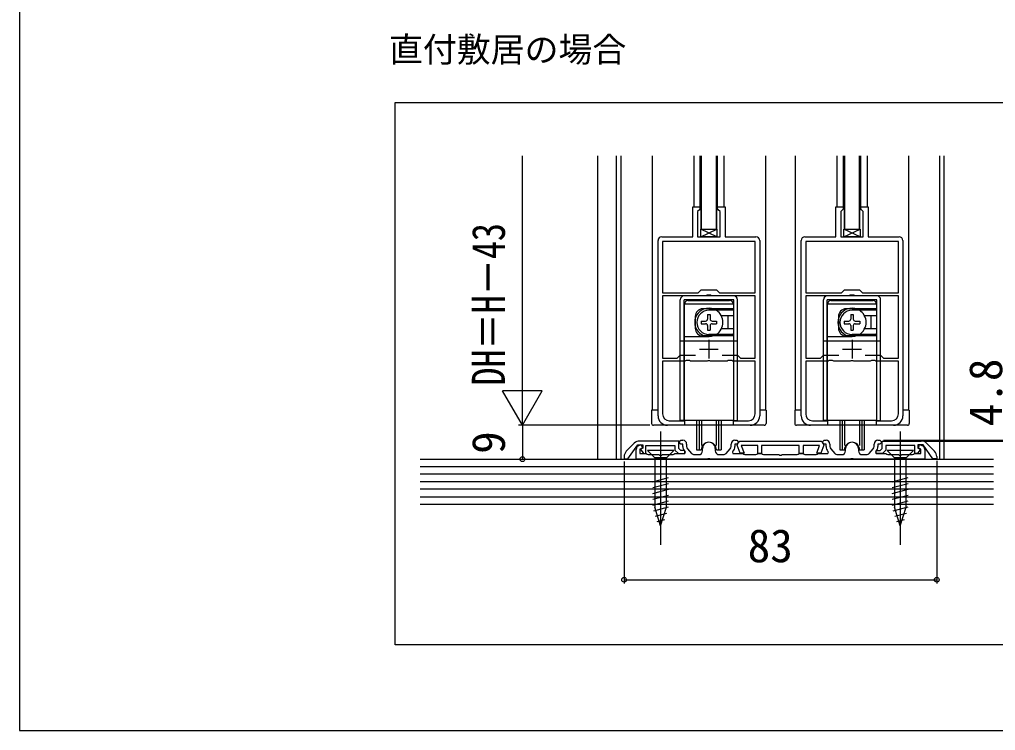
# Model space of a CAD drawing. Units: millimetres, scale not verified. Extents: x -525 to 525, y -783 to 779.
# Drawn here: x -525 to -265.9, y -783.2 to -594.5 of the extents above; entities that cross this region are included whole.
import ezdxf
from ezdxf.enums import TextEntityAlignment as Align

# ---------------------------------------------------------------- set-up
doc = ezdxf.new("R2010")
doc.units = ezdxf.units.MM
doc.header["$LTSCALE"] = 4
for name, color, linetype in [('0-1_USER1', 3, 'Continuous'), ('0-2_YKK_11', 7, 'Continuous'), ('0-3_YKK_12', 2, 'Continuous'), ('0-4_YKK_13', 4, 'Continuous'), ('0-6_YKK_D', 6, 'Continuous'), ('0-7_YKK_ZWAK', 7, 'Continuous'), ('0-8_YSS_K', 3, 'Continuous'), ('0-9_YSS_KE', 3, 'Continuous')]:
    doc.layers.add(name, color=color, linetype=linetype)
doc.styles.add('ＭＳ ゴシック', font='')
doc.styles.get('ＭＳ ゴシック').set_extended_font_data('MS Gothic')

msp = doc.modelspace()

# ---------------------------------------------------------------- linework, layer by layer
at = {"layer": '0-2_YKK_11'}
for p, q in [((-355.499, -699.7), (-355.499, -653.2)), ((-328.499, -653.2), (-328.499, -699.7)), ((-317.499, -699.7), (-317.499, -653.2)), ((-290.499, -653.2), (-290.499, -699.7)), ((-341.999, -679.5), (-341.999, -684.5)), ((-303.999, -679.5), (-303.999, -684.5)), ((-344.499, -682), (-339.499, -682)), ((-306.499, -682), (-301.499, -682)), ((-361.786, -706.986), (-363.914, -709.114)), ((-350, -706.4), (-360.372, -706.4)), ((-347.9, -707.2), (-347.9, -707.82)), ((-336.1, -707.82), (-336.1, -707.2)), ((-309.9, -707.2), (-309.9, -707.82)), ((-298.1, -707.82), (-298.1, -707.2)), ((-296, -706.4), (-285.628, -706.4)), ((-284.214, -706.986), (-282.086, -709.114)), ((-347.647, -708.484), (-346.598, -709.664)), ((-343.7, -709), (-343.7, -708.4)), ((-340.3, -708.4), (-340.3, -709)), ((-337.402, -709.664), (-336.353, -708.484)), ((-309.647, -708.484), (-308.598, -709.664)), ((-305.7, -709), (-305.7, -708.4)), ((-302.3, -708.4), (-302.3, -709)), ((-299.402, -709.664), (-298.353, -708.484)), ((-345.851, -710), (-344.7, -710)), ((-339.3, -710), (-338.149, -710)), ((-307.851, -710), (-306.7, -710)), ((-301.3, -710), (-300.149, -710))]:
    msp.add_line(p, q, dxfattribs=at)
for points in [[(-354.499, -652.2), (-346.299, -652.2), (-346.299, -644.2), (-344.299, -644.2), (-344.299, -644.8), (-344.499, -645), (-344.999, -645.5), (-344.999, -652.2), (-338.999, -652.2), (-338.999, -645.5), (-339.499, -645), (-339.699, -644.8), (-339.699, -644.2), (-337.699, -644.2), (-337.699, -652.2), (-329.499, -652.2)], [(-316.499, -652.2), (-308.299, -652.2), (-308.299, -644.2), (-306.299, -644.2), (-306.299, -644.8), (-306.499, -645), (-306.999, -645.5), (-306.999, -652.2), (-300.999, -652.2), (-300.999, -645.5), (-301.499, -645), (-301.699, -644.8), (-301.699, -644.2), (-299.699, -644.2), (-299.699, -652.2), (-291.499, -652.2)], [(-338.466, -683.6), (-334.399, -683.6), (-333.599, -684.4), (-329.699, -684.4), (-329.699, -667.9), (-341.257, -667.9), (-341.535, -667.713), (-342.462, -667.713), (-342.74, -667.9), (-354.299, -667.9), (-354.299, -684.4), (-350.399, -684.4), (-349.599, -683.6), (-345.531, -683.6)], [(-300.466, -683.6), (-296.399, -683.6), (-295.599, -684.4), (-291.699, -684.4), (-291.699, -667.9), (-303.257, -667.9), (-303.535, -667.713), (-304.462, -667.713), (-304.74, -667.9), (-316.299, -667.9), (-316.299, -684.4), (-312.399, -684.4), (-311.599, -683.6), (-307.531, -683.6)], [(-329.699, -699.2), (-329.699, -685.2), (-335.657, -685.2), (-335.935, -685.013), (-336.862, -685.013), (-337.14, -685.2), (-341.541, -685.2), (-341.724, -685.08), (-342.274, -685.08), (-342.457, -685.2), (-346.857, -685.2), (-347.135, -685.013), (-348.062, -685.013), (-348.34, -685.2), (-354.299, -685.2), (-354.299, -699.2)], [(-291.699, -699.2), (-291.699, -685.2), (-297.657, -685.2), (-297.935, -685.013), (-298.862, -685.013), (-299.14, -685.2), (-303.541, -685.2), (-303.724, -685.08), (-304.274, -685.08), (-304.457, -685.2), (-308.857, -685.2), (-309.135, -685.013), (-310.062, -685.013), (-310.34, -685.2), (-316.299, -685.2), (-316.299, -699.2)], [(-352.499, -701), (-348.499, -701), (-348.499, -702.2), (-352.999, -702.2)], [(-330.999, -702.2), (-335.499, -702.2), (-335.499, -701), (-331.499, -701)], [(-314.499, -701), (-310.499, -701), (-310.499, -702.2), (-314.999, -702.2)], [(-292.999, -702.2), (-297.499, -702.2), (-297.499, -701), (-293.499, -701)], [(-364.5, -710.528), (-364.5, -711.1), (-363.5, -711.1), (-360.9, -707.4), (-359.5, -707.4), (-359.5, -708.308), (-360.168, -708.551), (-359.364, -709.7), (-358.7, -709.7), (-358.7, -707.6), (-351, -707.6), (-351, -708.783), (-350.083, -709.7), (-348.4, -709.7), (-348.4, -708.9), (-349.469, -708.9), (-350, -708.369), (-350, -706.4)], [(-348.9, -707.82), (-348.9, -707.2), (-349.4, -707.2), (-349.9, -706.7), (-349.4, -706.2), (-348.9, -706.2)], [(-335.1, -706.2), (-334.6, -706.2), (-334.1, -706.7), (-334.6, -707.2), (-335.1, -707.2), (-335.1, -707.82)], [(-310.9, -707.82), (-310.9, -707.2), (-311.4, -707.2), (-311.9, -706.7), (-311.4, -706.2), (-310.9, -706.2)], [(-281.5, -710.528), (-281.5, -711.1), (-282.5, -711.1), (-285.1, -707.4), (-286.5, -707.4), (-286.5, -708.308), (-285.832, -708.551), (-286.636, -709.7), (-287.3, -709.7), (-287.3, -707.6), (-295, -707.6), (-295, -708.783), (-295.917, -709.7), (-297.6, -709.7), (-297.6, -708.9), (-296.531, -708.9), (-296, -708.369), (-296, -706.4)], [(-297.1, -706.2), (-296.6, -706.2), (-296.1, -706.7), (-296.6, -707.2), (-297.1, -707.2), (-297.1, -707.82)], [(-304.458, -711.2), (-341.542, -711.2), (-341.725, -711.08), (-342.275, -711.08), (-342.458, -711.2), (-361.3, -711.2), (-361.3, -708.598)], [(-360.576, -707.565), (-359.958, -707.34), (-359.615, -708.279), (-360.3, -708.528), (-360.3, -709.7), (-358.6, -709.7), (-358.34, -709.85), (-358.08, -710), (-355.258, -710), (-355.075, -710.12), (-354.525, -710.12), (-354.342, -710), (-351.52, -710), (-351.26, -709.85), (-351, -709.7), (-348.407, -709.7), (-348.239, -709.324), (-348.395, -709.149)], [(-335.605, -709.149), (-335.761, -709.324), (-335.593, -709.7), (-333, -709.7), (-332.74, -709.85), (-332.48, -710), (-329.52, -710), (-329.26, -709.85), (-329, -709.7), (-328, -709.7), (-327.74, -709.85), (-327.48, -710), (-323.458, -710), (-323.275, -710.12), (-322.725, -710.12), (-322.542, -710), (-318.52, -710), (-318.26, -709.85), (-318, -709.7), (-317, -709.7), (-316.74, -709.85), (-316.48, -710), (-313.52, -710), (-313.26, -709.85), (-313, -709.7), (-310.407, -709.7), (-310.239, -709.324), (-310.395, -709.149)], [(-284.7, -708.598), (-284.7, -711.2), (-303.542, -711.2), (-303.725, -711.08), (-304.275, -711.08), (-304.458, -711.2)], [(-297.605, -709.149), (-297.761, -709.324), (-297.593, -709.7), (-295, -709.7), (-294.74, -709.85), (-294.48, -710), (-291.658, -710), (-291.475, -710.12), (-290.925, -710.12), (-290.742, -710), (-287.92, -710), (-287.66, -709.85), (-287.4, -709.7), (-285.7, -709.7), (-285.7, -708.528), (-286.385, -708.279), (-286.042, -707.34), (-285.424, -707.565)]]:
    msp.add_lwpolyline(points, dxfattribs=at)
for points in [[(-329.699, -653.4), (-354.299, -653.4), (-354.299, -667.1), (-344.799, -667.1), (-343.999, -666.3), (-339.999, -666.3), (-339.199, -667.1), (-329.699, -667.1)], [(-291.699, -653.4), (-316.299, -653.4), (-316.299, -667.1), (-306.799, -667.1), (-305.999, -666.3), (-301.999, -666.3), (-301.199, -667.1), (-291.699, -667.1)], [(-333.8, -706.4), (-312.2, -706.4), (-311.9, -706.703), (-311.65, -707.14), (-311.518, -707.503), (-312.281, -709.6), (-313.346, -709.6), (-312.618, -707.6), (-317, -707.6), (-317, -709.7), (-318, -709.7), (-318, -707.6), (-328, -707.6), (-328, -709.7), (-329, -709.7), (-329, -707.6), (-333.382, -707.6), (-332.654, -709.6), (-333.719, -709.6), (-334.482, -707.503), (-334.35, -707.14), (-334.1, -706.703)]]:
    msp.add_lwpolyline(points, close=True, dxfattribs=at)
for centre, radius, start, end in [((-354.499, -653.2), 1, 90.00001, 179.99999), ((-329.499, -653.2), 1, 0.00001, 89.99999), ((-316.499, -653.2), 1, 90.00001, 179.99999), ((-291.499, -653.2), 1, 0.00001, 89.99999), ((-352.499, -699.2), 1.8, 180.00001, 269.99999), ((-331.499, -699.2), 1.8, 270.00001, 359.99999), ((-314.499, -699.2), 1.8, 180.00001, 269.99999), ((-293.499, -699.2), 1.8, 270.00001, 359.99999), ((-352.999, -699.7), 2.5, 180.00001, 269.99999), ((-330.999, -699.7), 2.5, 270.00001, 359.99999), ((-314.999, -699.7), 2.5, 180.00001, 269.99999), ((-292.999, -699.7), 2.5, 270.00001, 359.99999), ((-360.372, -708.4), 2, 90, 134.99999), ((-348.9, -707.2), 1, 0.00001, 89.99999), ((-342, -708.4), 1.7, 359.99999, 180.00001), ((-335.1, -707.2), 1, 90.00001, 179.99999), ((-310.9, -707.2), 1, 0.00001, 89.99999), ((-304, -708.4), 1.7, 359.99999, 180.00001), ((-297.1, -707.2), 1, 90.00001, 179.99999), ((-285.628, -708.4), 2, 45.00001, 90), ((-362.5, -710.528), 2, 135.00001, 180), ((-360.2, -708.598), 1.1, 110.00001, 179.99998), ((-346.9, -707.82), 2, 180.00001, 221.63353), ((-346.9, -707.82), 1, 180.00003, 221.63355), ((-345.851, -709), 1, 221.63354, 270), ((-344.7, -709), 1, 270.00001, 359.99999), ((-339.3, -709), 1, 180.00001, 269.99999), ((-338.149, -709), 1, 270, 318.36646), ((-337.1, -707.82), 1, 318.36645, 359.99997), ((-337.1, -707.82), 2, 318.36647, 359.99999), ((-308.9, -707.82), 2, 180.00001, 221.63353), ((-308.9, -707.82), 1, 180.00003, 221.63355), ((-307.851, -709), 1, 221.63354, 270), ((-306.7, -709), 1, 270.00001, 359.99999), ((-301.3, -709), 1, 180.00001, 269.99999), ((-300.149, -709), 1, 270, 318.36646), ((-299.1, -707.82), 1, 318.36645, 359.99997), ((-299.1, -707.82), 2, 318.36647, 359.99999), ((-285.8, -708.598), 1.1, 0.00002, 69.99999), ((-283.5, -710.528), 2, 360, 44.99999)]:
    msp.add_arc(centre, radius, start, end, dxfattribs=at)
at = {"layer": '0-3_YKK_12'}
for p, q in [((-366.5, -711.2), (-366.5, -630.741)), ((-365.3, -711.2), (-365.3, -630.741)), ((-356.999, -698.2), (-356.999, -630.741)), ((-345.999, -630.741), (-345.999, -644.242)), ((-344.299, -644.8), (-344.299, -630.741)), ((-339.699, -644.75), (-339.699, -630.741)), ((-337.999, -630.741), (-337.999, -644.242)), ((-326.999, -630.741), (-326.999, -698.2)), ((-318.999, -698.2), (-318.999, -630.741)), ((-307.999, -630.741), (-307.999, -644.242)), ((-306.299, -644.8), (-306.299, -630.741)), ((-301.699, -644.75), (-301.699, -630.741)), ((-299.999, -630.741), (-299.999, -644.242)), ((-288.999, -630.741), (-288.999, -698.2)), ((-280.7, -711.2), (-280.7, -630.741)), ((-279.5, -711.2), (-279.5, -630.741))]:
    msp.add_line(p, q, dxfattribs=at)
msp.add_lwpolyline([(-425.308, -616.539), (-191.367, -616.539), (-191.367, -760.447), (-425.308, -760.447)], close=True, dxfattribs=at)
at = {"layer": '0-4_YKK_13'}
for p, q in [((-344.15, -652.2), (-339.848, -650.2)), ((-339.848, -652.2), (-344.15, -650.2)), ((-343.999, -650.2), (-339.999, -650.2)), ((-306.15, -652.2), (-301.848, -650.2)), ((-301.848, -652.2), (-306.15, -650.2)), ((-305.999, -650.2), (-301.999, -650.2)), ((-335.399, -667.9), (-348.599, -667.9)), ((-297.399, -667.9), (-310.599, -667.9)), ((-349.599, -700.9), (-349.599, -668.9)), ((-335.399, -668.9), (-348.599, -668.9)), ((-348.599, -700.9), (-348.599, -668.9)), ((-348.499, -700.9), (-348.499, -670.1)), ((-335.499, -670.1), (-348.499, -670.1)), ((-347.499, -669.1), (-336.499, -669.1)), ((-335.499, -670.1), (-335.499, -673.15)), ((-335.399, -700.9), (-335.399, -668.9)), ((-334.399, -700.9), (-334.399, -668.9)), ((-311.599, -700.9), (-311.599, -668.9)), ((-297.399, -668.9), (-310.599, -668.9)), ((-310.599, -700.9), (-310.599, -668.9)), ((-310.499, -700.9), (-310.499, -670.1)), ((-297.499, -670.1), (-310.499, -670.1)), ((-309.499, -669.1), (-298.499, -669.1)), ((-297.499, -670.1), (-297.499, -673.15)), ((-297.399, -700.9), (-297.399, -668.9)), ((-296.399, -700.9), (-296.399, -668.9)), ((-348.599, -671.8), (-348.499, -671.9)), ((-348.499, -673.314), (-348.599, -673.214)), ((-345.599, -673.3), (-345.599, -676.5)), ((-335.499, -671.3), (-343.599, -671.3)), ((-342.349, -672.85), (-341.649, -672.85)), ((-342.349, -672.85), (-342.349, -674.05)), ((-335.499, -671.7), (-341.999, -671.7)), ((-341.649, -672.85), (-341.649, -674.05)), ((-335.499, -673.15), (-338.682, -673.15)), ((-336.999, -673.4), (-336.999, -676.4)), ((-335.499, -671.499), (-335.399, -671.4)), ((-335.399, -671.8), (-335.499, -671.9)), ((-310.599, -671.8), (-310.499, -671.9)), ((-310.499, -673.314), (-310.599, -673.214)), ((-307.599, -673.3), (-307.599, -676.5)), ((-297.499, -671.3), (-305.599, -671.3)), ((-304.349, -672.85), (-303.649, -672.85)), ((-304.349, -672.85), (-304.349, -674.05)), ((-297.499, -671.7), (-303.999, -671.7)), ((-303.649, -672.85), (-303.649, -674.05)), ((-297.499, -673.15), (-300.682, -673.15)), ((-298.999, -673.4), (-298.999, -676.4)), ((-297.499, -671.499), (-297.399, -671.4)), ((-297.399, -671.8), (-297.499, -671.9)), ((-344.049, -674.55), (-344.049, -675.25)), ((-344.049, -674.55), (-342.849, -674.55)), ((-344.049, -675.25), (-342.849, -675.25)), ((-342.349, -675.75), (-342.349, -676.95)), ((-341.649, -675.75), (-341.649, -676.95)), ((-341.149, -674.55), (-339.949, -674.55)), ((-341.149, -675.25), (-339.949, -675.25)), ((-339.949, -674.55), (-339.949, -675.25)), ((-306.049, -674.55), (-306.049, -675.25)), ((-306.049, -674.55), (-304.849, -674.55)), ((-306.049, -675.25), (-304.849, -675.25)), ((-304.349, -675.75), (-304.349, -676.95)), ((-303.649, -675.75), (-303.649, -676.95)), ((-303.149, -674.55), (-301.949, -674.55)), ((-303.149, -675.25), (-301.949, -675.25)), ((-301.949, -674.55), (-301.949, -675.25)), ((-348.499, -676.486), (-348.599, -676.586)), ((-348.599, -678), (-348.499, -677.9)), ((-341.999, -678.7), (-348.499, -678.7)), ((-335.499, -678.5), (-343.599, -678.5)), ((-342.349, -676.95), (-341.649, -676.95)), ((-335.499, -678.1), (-341.999, -678.1)), ((-341.999, -678.1), (-341.999, -678.7)), ((-335.499, -676.65), (-338.682, -676.65)), ((-335.499, -676.65), (-335.499, -700.9)), ((-335.399, -678), (-335.499, -677.9)), ((-335.499, -678.301), (-335.399, -678.4)), ((-310.499, -676.486), (-310.599, -676.586)), ((-310.599, -678), (-310.499, -677.9)), ((-303.999, -678.7), (-310.499, -678.7)), ((-297.499, -678.5), (-305.599, -678.5)), ((-304.349, -676.95), (-303.649, -676.95)), ((-297.499, -678.1), (-303.999, -678.1)), ((-303.999, -678.1), (-303.999, -678.7)), ((-297.499, -676.65), (-300.682, -676.65)), ((-297.499, -676.65), (-297.499, -700.9)), ((-297.399, -678), (-297.499, -677.9)), ((-297.499, -678.301), (-297.399, -678.4)), ((-348.599, -679.9), (-349.599, -679.9)), ((-335.499, -679.9), (-348.499, -679.9)), ((-334.399, -679.9), (-335.399, -679.9)), ((-310.599, -679.9), (-311.599, -679.9)), ((-297.499, -679.9), (-310.499, -679.9)), ((-296.399, -679.9), (-297.399, -679.9)), ((-348.599, -691.9), (-348.499, -692)), ((-335.399, -691.9), (-335.499, -692)), ((-310.599, -691.9), (-310.499, -692)), ((-297.399, -691.9), (-297.499, -692)), ((-355.499, -698.2), (-357.199, -698.2)), ((-357.199, -698.2), (-357.199, -701.7)), ((-326.799, -698.2), (-328.499, -698.2)), ((-326.799, -698.2), (-326.799, -701.7)), ((-317.499, -698.2), (-319.199, -698.2)), ((-319.199, -698.2), (-319.199, -701.7)), ((-288.799, -698.2), (-290.499, -698.2)), ((-288.799, -698.2), (-288.799, -701.7)), ((-348.599, -700.9), (-349.599, -700.9)), ((-348.499, -699.8), (-348.599, -699.9)), ((-335.499, -700.9), (-348.499, -700.9)), ((-345.249, -700.9), (-345.249, -708.7)), ((-344.599, -700.9), (-344.599, -708.7)), ((-343.977, -700.9), (-343.977, -707.577)), ((-340.022, -700.9), (-340.022, -707.577)), ((-339.399, -700.9), (-339.399, -708.7)), ((-338.749, -700.9), (-338.749, -708.7)), ((-335.499, -699.8), (-335.399, -699.9)), ((-335.399, -700.9), (-334.399, -700.9)), ((-310.599, -700.9), (-311.599, -700.9)), ((-310.499, -699.8), (-310.599, -699.9)), ((-297.499, -700.9), (-310.499, -700.9)), ((-307.249, -700.9), (-307.249, -708.7)), ((-306.599, -700.9), (-306.599, -708.7)), ((-305.977, -700.9), (-305.977, -707.577)), ((-302.022, -700.9), (-302.022, -707.577)), ((-301.399, -700.9), (-301.399, -708.7)), ((-300.749, -700.9), (-300.749, -708.7)), ((-297.499, -699.8), (-297.399, -699.9)), ((-297.399, -700.9), (-296.399, -700.9)), ((-327.299, -702.2), (-356.699, -702.2)), ((-354.8, -703.9), (-354.8, -733.9)), ((-289.299, -702.2), (-318.699, -702.2)), ((-291.2, -703.9), (-291.2, -733.9)), ((-291.2, -703.9), (-291.2, -733.9)), ((-351.3, -708.9), (-358.3, -708.9)), ((-358.3, -708.9), (-356.35, -710.85)), ((-351.3, -708.9), (-353.25, -710.85)), ((-345.249, -708.7), (-343.999, -708.7)), ((-339.999, -708.7), (-338.749, -708.7)), ((-307.249, -708.7), (-305.999, -708.7)), ((-301.999, -708.7), (-300.749, -708.7)), ((-287.7, -708.9), (-294.7, -708.9)), ((-294.7, -708.9), (-292.75, -710.85)), ((-287.7, -708.9), (-294.7, -708.9)), ((-294.7, -708.9), (-292.75, -710.85)), ((-287.7, -708.9), (-289.65, -710.85)), ((-287.7, -708.9), (-289.65, -710.85)), ((-356.35, -710.85), (-356.35, -723.984)), ((-353.25, -710.85), (-356.35, -710.85)), ((-353.25, -723.984), (-353.25, -710.85)), ((-292.75, -710.85), (-292.75, -723.984)), ((-289.65, -710.85), (-292.75, -710.85)), ((-292.75, -710.85), (-292.75, -723.984)), ((-289.65, -710.85), (-292.75, -710.85)), ((-289.65, -723.984), (-289.65, -710.85)), ((-289.65, -723.984), (-289.65, -710.85)), ((-356.9, -717.194), (-352.7, -716.069)), ((-356.9, -718.747), (-352.7, -717.621)), ((-293.3, -717.194), (-289.1, -716.069)), ((-293.3, -717.194), (-289.1, -716.069)), ((-293.3, -718.747), (-289.1, -717.621)), ((-293.3, -718.747), (-289.1, -717.621)), ((-356.9, -720.3), (-352.7, -719.174)), ((-293.3, -720.3), (-289.1, -719.174)), ((-293.3, -720.3), (-289.1, -719.174)), ((-356.9, -721.853), (-352.7, -720.727)), ((-356.9, -723.406), (-352.7, -722.28)), ((-293.3, -721.853), (-289.1, -720.727)), ((-293.3, -721.853), (-289.1, -720.727)), ((-293.3, -723.406), (-289.1, -722.28)), ((-293.3, -723.406), (-289.1, -722.28)), ((-356.641, -724.889), (-352.7, -723.833)), ((-354.8, -728.9), (-356.35, -723.984)), ((-354.8, -728.9), (-353.25, -723.984)), ((-293.041, -724.889), (-289.1, -723.833)), ((-293.041, -724.889), (-289.1, -723.833)), ((-291.2, -728.9), (-292.75, -723.984)), ((-291.2, -728.9), (-292.75, -723.984)), ((-291.2, -728.9), (-289.65, -723.984)), ((-291.2, -728.9), (-289.65, -723.984)), ((-356.19, -726.321), (-353.154, -725.508)), ((-355.738, -727.753), (-353.688, -727.204)), ((-292.59, -726.321), (-289.554, -725.508)), ((-292.589, -726.321), (-289.553, -725.508)), ((-292.138, -727.753), (-290.088, -727.204)), ((-292.138, -727.753), (-290.088, -727.204))]:
    msp.add_line(p, q, dxfattribs=at)
for points in [[(-343.999, -650.2), (-343.999, -630.741), (-343.999, -650.2)], [(-339.999, -630.741), (-339.999, -650.2), (-339.999, -630.741)], [(-305.999, -650.2), (-305.999, -630.741), (-305.999, -650.2)], [(-301.999, -630.741), (-301.999, -650.2), (-301.999, -630.741)]]:
    msp.add_lwpolyline(points, dxfattribs=at)
for points in [[(-339.848, -650.2), (-339.848, -652.2), (-344.15, -652.2), (-344.15, -650.2)], [(-301.848, -650.2), (-301.848, -652.2), (-306.15, -652.2), (-306.15, -650.2)]]:
    msp.add_lwpolyline(points, close=True, dxfattribs=at)
for centre, radius, start, end in [((-348.599, -668.9), 1, 90, 180), ((-335.399, -668.9), 1, 0, 90), ((-310.599, -668.9), 1, 90, 180), ((-297.399, -668.9), 1, 0, 90), ((-347.499, -670.1), 1, 90, 180), ((-336.499, -670.1), 1, 0, 90), ((-309.499, -670.1), 1, 90, 180), ((-298.499, -670.1), 1, 0, 90), ((-341.999, -674.9), 3.75, 58.57609, 301.42391), ((-343.599, -673.3), 2, 90, 180), ((-341.999, -674.9), 3.2, 90, 270), ((-341.999, -674.9), 3.75, 301.42391, 58.57609), ((-335.999, -673.4), 1, 165.52249, 180), ((-303.999, -674.9), 3.75, 58.57609, 301.42391), ((-305.599, -673.3), 2, 90, 180), ((-303.999, -674.9), 3.2, 90, 270), ((-303.999, -674.9), 3.75, 301.42391, 58.57609), ((-297.999, -673.4), 1, 165.52249, 180), ((-342.849, -674.05), 0.5, 270, 0), ((-342.849, -675.75), 0.5, 0, 90), ((-341.149, -674.05), 0.5, 180, 270), ((-341.149, -675.75), 0.5, 90, 180), ((-304.849, -674.05), 0.5, 270, 0), ((-304.849, -675.75), 0.5, 0, 90), ((-303.149, -674.05), 0.5, 180, 270), ((-303.149, -675.75), 0.5, 90, 180), ((-343.599, -676.5), 2, 180, 270), ((-335.999, -676.4), 1, 180, 194.47751), ((-305.599, -676.5), 2, 180, 270), ((-297.999, -676.4), 1, 180, 194.47751), ((-356.699, -701.7), 0.5, 180, 270), ((-327.299, -701.7), 0.5, 270, 0), ((-318.699, -701.7), 0.5, 180, 270), ((-289.299, -701.7), 0.5, 270, 0), ((-341.999, -708.7), 2, 360, 180), ((-303.999, -708.7), 2, 360, 180)]:
    msp.add_arc(centre, radius, start, end, dxfattribs=at)
at = {"layer": '0-6_YKK_D'}
for p, q in [((-391.499, -691.7), (-391.499, -630.741)), ((-391.499, -702.2), (-391.499, -684.013)), ((-391.499, -702.2), (-396.749, -693.107)), ((-386.249, -693.107), (-396.749, -693.107)), ((-391.499, -702.2), (-386.249, -693.107)), ((-357.699, -702.2), (-392.499, -702.2)), ((-357.699, -702.2), (-392.499, -702.2)), ((-391.499, -702.2), (-391.499, -711.2)), ((-295.6, -706.2), (-238.5, -706.2)), ((-284.628, -706.4), (-258.5, -706.4)), ((-364.5, -711.8), (-364.5, -744.2)), ((-281.5, -711.664), (-281.5, -744.2)), ((-364.5, -743.2), (-281.5, -743.2))]:
    msp.add_line(p, q, dxfattribs=at)
for centre in [(-391.499, -711.2), (-364.5, -743.2), (-281.5, -743.2)]:
    msp.add_circle(centre, 0.637, dxfattribs=at)
at = {"layer": '0-7_YKK_ZWAK'}
msp.add_line((-525, 746.8), (-525, -783.2), dxfattribs=at)
msp.add_lwpolyline([(-525, -783.2), (525, -783.2), (525, 746.8)], dxfattribs=at)
at = {"layer": '0-8_YSS_K'}
for p, q in [((-371.499, -711.2), (-371.499, -630.741)), ((-266.407, -713.2), (-418.622, -713.2)), ((-266.407, -715.2), (-418.622, -715.2)), ((-266.407, -717.2), (-418.622, -717.2)), ((-266.407, -719.2), (-418.622, -719.2)), ((-418.622, -721.2), (-266.407, -721.2))]:
    msp.add_line(p, q, dxfattribs=at)
at = {"layer": '0-9_YSS_KE'}
for p, q in [((-418.622, -711.2), (-352.3, -711.2)), ((-365.3, -711.2), (-266.415, -711.2)), ((-266.407, -723.2), (-418.622, -723.2))]:
    msp.add_line(p, q, dxfattribs=at)

# ---------------------------------------------------------------- texts
at = {"layer": '0-1_USER1', "style": 'ＭＳ ゴシック'}
msp.add_text('直付敷居の場合', height=6.598, dxfattribs=at).set_placement((-426.92, -607.768), align=Align.BOTTOM_LEFT)
at = {"layer": '0-6_YKK_D', "style": 'ＭＳ ゴシック', "width": 0.8}
msp.add_text('DH＝H－43', height=8.798, rotation=90, dxfattribs=at).set_placement((-393.499, -691.686), align=Align.BOTTOM_LEFT)
at = {"layer": '0-6_YKK_D', "style": 'ＭＳ ゴシック'}
for s, p in [('4.8', (-261.5, -702.464)), ('9', (-393.499, -709.789))]:
    msp.add_text(s, height=8.798, rotation=90, dxfattribs=at).set_placement(p, align=Align.BOTTOM_LEFT)
msp.add_text('83', height=8.798, dxfattribs=at).set_placement((-331.693, -741.2), align=Align.BOTTOM_LEFT)

doc.saveas('drawing.dxf')
